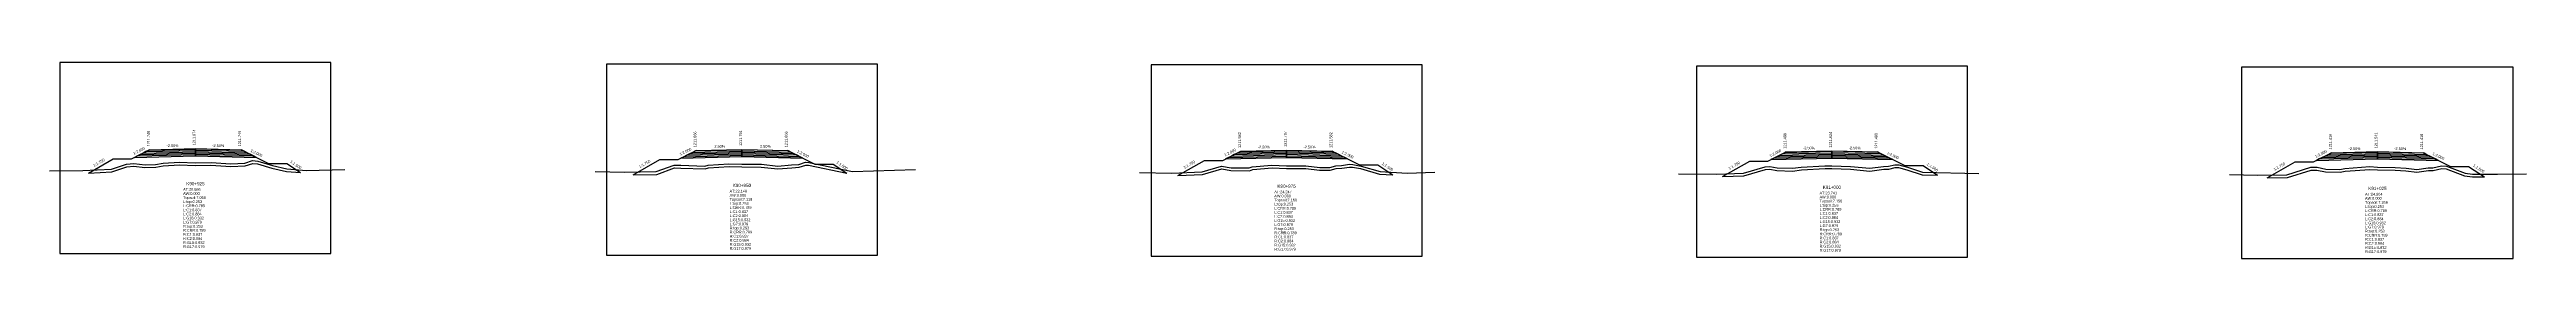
# Model space of a CAD drawing. Extents: x -7 to 78429, y 1189 to 1262.
# Drawn here: x 12905.5 to 13177, y 1199.8 to 1221.3 of the extents above; entities that cross this region are included whole.
import ezdxf
from ezdxf.enums import TextEntityAlignment as Align

# ---------------------------------------------------------------- set-up
doc = ezdxf.new("R2010")
doc.units = 0

msp = doc.modelspace()

# ---------------------------------------------------------------- linework, layer by layer
at = {"layer": 'A4_BORDER', "color": 7}
for points in [[(12906.683, 1200.335), (12936.383, 1200.335), (12936.383, 1221.335), (12906.683, 1221.335), (12906.683, 1200.335)], [(12966.575, 1200.142), (12996.275, 1200.142), (12996.275, 1221.142), (12966.575, 1221.142), (12966.575, 1200.142)], [(13026.266, 1200.063), (13055.966, 1200.063), (13055.966, 1221.063), (13026.266, 1221.063), (13026.266, 1200.063)], [(13086.024, 1199.947), (13115.724, 1199.947), (13115.724, 1220.947), (13086.024, 1220.947), (13086.024, 1199.947)], [(13145.78, 1199.793), (13175.547, 1199.793), (13175.547, 1220.84), (13145.78, 1220.84), (13145.78, 1199.793)]]:
    msp.add_lwpolyline(points, dxfattribs=at)
at = {"layer": 'CLEAR_GROUND', "color": 8}
for points in [[(12909.795, 1209.185), (12912.373, 1209.323), (12914.023, 1209.874), (12914.783, 1209.943), (12915.993, 1209.797), (12917.191, 1209.84), (12918.01, 1209.961), (12919.797, 1210.081), (12921.517, 1210.023), (12923.234, 1210.047), (12925.419, 1209.894), (12926.983, 1209.975), (12927.832, 1210.243), (12928.327, 1210.204), (12929.916, 1209.72), (12931.514, 1209.346), (12933.064, 1209.228)], [(12969.495, 1208.992), (12972.091, 1209.039), (12974.043, 1209.753), (12974.716, 1209.738), (12977.379, 1209.634), (12977.772, 1209.753), (12980.008, 1209.897), (12981.396, 1209.872), (12983.549, 1209.847), (12985.343, 1209.63), (12986.877, 1209.776), (12987.701, 1209.828), (12988.439, 1210.068), (12988.722, 1210.05), (12992.92, 1209.169)], [(13029.195, 1208.913), (13031.915, 1209.03), (13034.011, 1209.639), (13034.995, 1209.452), (13037.051, 1209.446), (13037.399, 1209.566), (13039.518, 1209.745), (13041.113, 1209.673), (13043.213, 1209.692), (13044.739, 1209.507), (13045.888, 1209.486), (13046.565, 1209.672), (13047.17, 1209.703), (13048.027, 1209.845), (13048.355, 1209.835), (13049.207, 1209.667), (13051.311, 1209.073), (13052.775, 1208.976)], [(13088.895, 1208.797), (13091.225, 1208.885), (13093.615, 1209.566), (13094.069, 1209.6), (13094.858, 1209.453), (13096.573, 1209.406), (13097.529, 1209.528), (13100.13, 1209.677), (13100.873, 1209.69), (13102.909, 1209.616), (13105.05, 1209.401), (13106.57, 1209.601), (13107.118, 1209.628), (13107.795, 1209.789), (13108.18, 1209.795), (13109.089, 1209.555), (13110.763, 1208.998), (13112.439, 1208.956)], [(13148.595, 1208.663), (13150.796, 1208.7), (13153.417, 1209.516), (13154.017, 1209.516), (13154.981, 1209.309), (13156.573, 1209.275), (13157.141, 1209.396), (13159.842, 1209.59), (13160.664, 1209.547), (13162.605, 1209.503), (13163.78, 1209.418), (13164.999, 1209.265), (13166.254, 1209.455), (13166.756, 1209.453), (13167.726, 1209.684), (13168.181, 1209.646), (13170.197, 1208.885), (13171.076, 1208.757), (13172.408, 1208.753)]]:
    msp.add_lwpolyline(points, dxfattribs=at)
at = {"layer": 'DESIGN_ROAD_TRIMMED', "color": 1}
for points in [[(12909.795, 1209.185), (12912.533, 1210.749), (12914.533, 1210.749), (12916.533, 1211.749), (12916.533, 1211.749), (12916.427, 1211.696), (12916.427, 1211.696), (12916.112, 1211.538), (12916.112, 1211.538), (12915.796, 1211.381), (12915.796, 1211.381), (12915.48, 1211.223), (12915.48, 1211.223), (12915.164, 1211.065), (12915.164, 1211.065), (12914.849, 1210.907), (12921.533, 1211.074), (12921.533, 1211.224), (12921.533, 1211.224), (12921.533, 1211.374), (12921.533, 1211.374), (12921.533, 1211.524), (12921.533, 1211.524), (12921.533, 1211.674), (12921.533, 1211.674), (12921.533, 1211.824), (12921.533, 1211.824), (12921.533, 1211.874), (12921.533, 1211.874), (12921.533, 1211.874), (12921.533, 1211.874), (12921.533, 1211.874), (12921.533, 1211.824), (12921.533, 1211.824), (12921.533, 1211.674), (12921.533, 1211.674), (12921.533, 1211.524), (12921.533, 1211.524), (12921.533, 1211.374), (12921.533, 1211.374), (12921.533, 1211.224), (12921.533, 1211.224), (12921.533, 1211.074), (12928.217, 1210.907), (12927.901, 1211.065), (12927.901, 1211.065), (12927.585, 1211.223), (12927.585, 1211.223), (12927.27, 1211.381), (12927.27, 1211.381), (12926.954, 1211.538), (12926.954, 1211.538), (12926.638, 1211.696), (12926.638, 1211.696), (12926.533, 1211.749), (12926.533, 1211.749), (12929.533, 1210.249), (12931.533, 1210.249), (12933.064, 1209.228)], [(12969.495, 1208.992), (12972.425, 1210.666), (12974.425, 1210.666), (12976.425, 1211.666), (12976.425, 1211.666), (12976.32, 1211.613), (12976.32, 1211.613), (12976.004, 1211.455), (12976.004, 1211.455), (12975.688, 1211.298), (12975.688, 1211.298), (12975.372, 1211.14), (12975.372, 1211.14), (12975.056, 1210.982), (12975.056, 1210.982), (12974.741, 1210.824), (12981.425, 1210.991), (12981.425, 1211.141), (12981.425, 1211.141), (12981.425, 1211.291), (12981.425, 1211.291), (12981.425, 1211.441), (12981.425, 1211.441), (12981.425, 1211.591), (12981.425, 1211.591), (12981.425, 1211.741), (12981.425, 1211.741), (12981.425, 1211.791), (12981.425, 1211.791), (12981.425, 1211.791), (12981.425, 1211.791), (12981.425, 1211.791), (12981.425, 1211.741), (12981.425, 1211.741), (12981.425, 1211.591), (12981.425, 1211.591), (12981.425, 1211.441), (12981.425, 1211.441), (12981.425, 1211.291), (12981.425, 1211.291), (12981.425, 1211.141), (12981.425, 1211.141), (12981.425, 1210.991), (12988.109, 1210.824), (12987.793, 1210.982), (12987.793, 1210.982), (12987.477, 1211.14), (12987.477, 1211.14), (12987.162, 1211.298), (12987.162, 1211.298), (12986.846, 1211.455), (12986.846, 1211.455), (12986.53, 1211.613), (12986.53, 1211.613), (12986.425, 1211.666), (12986.425, 1211.666), (12989.425, 1210.166), (12991.425, 1210.166), (12992.92, 1209.169)], [(13029.195, 1208.913), (13032.116, 1210.582), (13034.116, 1210.582), (13036.116, 1211.582), (13036.116, 1211.582), (13036.011, 1211.529), (13036.011, 1211.529), (13035.695, 1211.371), (13035.695, 1211.371), (13035.379, 1211.214), (13035.379, 1211.214), (13035.063, 1211.056), (13035.063, 1211.056), (13034.747, 1210.898), (13034.747, 1210.898), (13034.432, 1210.74), (13041.116, 1210.907), (13041.116, 1211.057), (13041.116, 1211.057), (13041.116, 1211.207), (13041.116, 1211.207), (13041.116, 1211.357), (13041.116, 1211.357), (13041.116, 1211.507), (13041.116, 1211.507), (13041.116, 1211.657), (13041.116, 1211.657), (13041.116, 1211.707), (13041.116, 1211.707), (13041.116, 1211.707), (13041.116, 1211.707), (13041.116, 1211.707), (13041.116, 1211.657), (13041.116, 1211.657), (13041.116, 1211.507), (13041.116, 1211.507), (13041.116, 1211.357), (13041.116, 1211.357), (13041.116, 1211.207), (13041.116, 1211.207), (13041.116, 1211.057), (13041.116, 1211.057), (13041.116, 1210.907), (13047.8, 1210.74), (13047.484, 1210.898), (13047.484, 1210.898), (13047.169, 1211.056), (13047.169, 1211.056), (13046.853, 1211.214), (13046.853, 1211.214), (13046.537, 1211.371), (13046.537, 1211.371), (13046.221, 1211.529), (13046.221, 1211.529), (13046.116, 1211.582), (13046.116, 1211.582), (13049.116, 1210.082), (13051.116, 1210.082), (13052.775, 1208.976)], [(13088.895, 1208.797), (13091.874, 1210.499), (13093.874, 1210.499), (13095.874, 1211.499), (13095.874, 1211.499), (13095.769, 1211.446), (13095.769, 1211.446), (13095.453, 1211.288), (13095.453, 1211.288), (13095.138, 1211.131), (13095.138, 1211.131), (13094.822, 1210.973), (13094.822, 1210.973), (13094.506, 1210.815), (13094.506, 1210.815), (13094.19, 1210.657), (13100.874, 1210.824), (13100.874, 1210.974), (13100.874, 1210.974), (13100.874, 1211.124), (13100.874, 1211.124), (13100.874, 1211.274), (13100.874, 1211.274), (13100.874, 1211.424), (13100.874, 1211.424), (13100.874, 1211.574), (13100.874, 1211.574), (13100.874, 1211.624), (13100.874, 1211.624), (13100.874, 1211.624), (13100.874, 1211.624), (13100.874, 1211.624), (13100.874, 1211.574), (13100.874, 1211.574), (13100.874, 1211.424), (13100.874, 1211.424), (13100.874, 1211.274), (13100.874, 1211.274), (13100.874, 1211.124), (13100.874, 1211.124), (13100.874, 1210.974), (13100.874, 1210.974), (13100.874, 1210.824), (13107.559, 1210.657), (13107.243, 1210.815), (13107.243, 1210.815), (13106.927, 1210.973), (13106.927, 1210.973), (13106.611, 1211.131), (13106.611, 1211.131), (13106.295, 1211.288), (13106.295, 1211.288), (13105.98, 1211.446), (13105.98, 1211.446), (13105.874, 1211.499), (13105.874, 1211.499), (13108.874, 1209.999), (13110.874, 1209.999), (13112.439, 1208.956)], [(13148.595, 1208.663), (13151.663, 1210.416), (13153.663, 1210.416), (13155.663, 1211.416), (13155.663, 1211.416), (13155.558, 1211.363), (13155.558, 1211.363), (13155.242, 1211.205), (13155.242, 1211.205), (13154.926, 1211.048), (13154.926, 1211.048), (13154.611, 1210.89), (13154.611, 1210.89), (13154.295, 1210.732), (13154.295, 1210.732), (13153.979, 1210.574), (13160.663, 1210.741), (13160.663, 1210.891), (13160.663, 1210.891), (13160.663, 1211.041), (13160.663, 1211.041), (13160.663, 1211.191), (13160.663, 1211.191), (13160.663, 1211.341), (13160.663, 1211.341), (13160.663, 1211.491), (13160.663, 1211.491), (13160.663, 1211.541), (13160.663, 1211.541), (13160.663, 1211.541), (13160.663, 1211.541), (13160.663, 1211.541), (13160.663, 1211.491), (13160.663, 1211.491), (13160.663, 1211.341), (13160.663, 1211.341), (13160.663, 1211.191), (13160.663, 1211.191), (13160.663, 1211.041), (13160.663, 1211.041), (13160.663, 1210.891), (13160.663, 1210.891), (13160.663, 1210.741), (13167.348, 1210.574), (13167.032, 1210.732), (13167.032, 1210.732), (13166.716, 1210.89), (13166.716, 1210.89), (13166.4, 1211.048), (13166.4, 1211.048), (13166.084, 1211.205), (13166.084, 1211.205), (13165.769, 1211.363), (13165.769, 1211.363), (13165.663, 1211.416), (13165.663, 1211.416), (13168.663, 1209.916), (13170.663, 1209.916), (13172.408, 1208.753)]]:
    msp.add_lwpolyline(points, dxfattribs=at)
at = {"layer": 'FINISHED_ROAD', "color": 2}
for points in [[(12912.533, 1210.749), (12914.533, 1210.749), (12916.533, 1211.749), (12916.533, 1211.749), (12921.533, 1211.874), (12926.533, 1211.749), (12926.533, 1211.749), (12929.533, 1210.249), (12931.533, 1210.249)], [(12972.425, 1210.666), (12974.425, 1210.666), (12976.425, 1211.666), (12976.425, 1211.666), (12981.425, 1211.791), (12986.425, 1211.666), (12986.425, 1211.666), (12989.425, 1210.166), (12991.425, 1210.166)], [(13032.116, 1210.582), (13034.116, 1210.582), (13036.116, 1211.582), (13036.116, 1211.582), (13041.116, 1211.707), (13046.116, 1211.582), (13046.116, 1211.582), (13049.116, 1210.082), (13051.116, 1210.082)], [(13091.874, 1210.499), (13093.874, 1210.499), (13095.874, 1211.499), (13095.874, 1211.499), (13100.874, 1211.624), (13105.874, 1211.499), (13105.874, 1211.499), (13108.874, 1209.999), (13110.874, 1209.999)], [(13151.663, 1210.416), (13153.663, 1210.416), (13155.663, 1211.416), (13155.663, 1211.416), (13160.663, 1211.541), (13165.663, 1211.416), (13165.663, 1211.416), (13168.663, 1209.916), (13170.663, 1209.916)]]:
    msp.add_lwpolyline(points, dxfattribs=at)
at = {"layer": 'LAYER_0', "color": 4}
for points in [[(12916.533, 1211.749), (12916.427, 1211.696), (12921.533, 1211.824), (12921.533, 1211.874)], [(12976.425, 1211.666), (12976.32, 1211.613), (12981.425, 1211.741), (12981.425, 1211.791)], [(13036.116, 1211.582), (13036.011, 1211.529), (13041.116, 1211.657), (13041.116, 1211.707)], [(13095.874, 1211.499), (13095.769, 1211.446), (13100.874, 1211.574), (13100.874, 1211.624)], [(13155.663, 1211.416), (13155.558, 1211.363), (13160.663, 1211.491), (13160.663, 1211.541)]]:
    msp.add_lwpolyline(points, dxfattribs=at)
at = {"layer": 'LAYER_1', "color": 4}
for points in [[(12916.427, 1211.696), (12916.112, 1211.538), (12921.533, 1211.674), (12921.533, 1211.824)], [(12976.32, 1211.613), (12976.004, 1211.455), (12981.425, 1211.591), (12981.425, 1211.741)], [(13036.011, 1211.529), (13035.695, 1211.371), (13041.116, 1211.507), (13041.116, 1211.657)], [(13095.769, 1211.446), (13095.453, 1211.288), (13100.874, 1211.424), (13100.874, 1211.574)], [(13155.558, 1211.363), (13155.242, 1211.205), (13160.663, 1211.341), (13160.663, 1211.491)]]:
    msp.add_lwpolyline(points, dxfattribs=at)
at = {"layer": 'LAYER_10', "color": 6}
for points in [[(12927.585, 1211.223), (12927.901, 1211.065), (12921.533, 1211.224), (12921.533, 1211.374)], [(12987.477, 1211.14), (12987.793, 1210.982), (12981.425, 1211.141), (12981.425, 1211.291)], [(13047.169, 1211.056), (13047.484, 1210.898), (13041.116, 1211.057), (13041.116, 1211.207)], [(13106.927, 1210.973), (13107.243, 1210.815), (13100.874, 1210.974), (13100.874, 1211.124)], [(13166.716, 1210.89), (13167.032, 1210.732), (13160.663, 1210.891), (13160.663, 1211.041)]]:
    msp.add_lwpolyline(points, dxfattribs=at)
at = {"layer": 'LAYER_11', "color": 6}
for points in [[(12927.901, 1211.065), (12928.217, 1210.907), (12921.533, 1211.074), (12921.533, 1211.224)], [(12987.793, 1210.982), (12988.109, 1210.824), (12981.425, 1210.991), (12981.425, 1211.141)], [(13047.484, 1210.898), (13047.8, 1210.74), (13041.116, 1210.907), (13041.116, 1211.057)], [(13107.243, 1210.815), (13107.559, 1210.657), (13100.874, 1210.824), (13100.874, 1210.974)], [(13167.032, 1210.732), (13167.348, 1210.574), (13160.663, 1210.741), (13160.663, 1210.891)]]:
    msp.add_lwpolyline(points, dxfattribs=at)
at = {"layer": 'LAYER_2', "color": 4}
for points in [[(12916.112, 1211.538), (12915.796, 1211.381), (12921.533, 1211.524), (12921.533, 1211.674)], [(12976.004, 1211.455), (12975.688, 1211.298), (12981.425, 1211.441), (12981.425, 1211.591)], [(13035.695, 1211.371), (13035.379, 1211.214), (13041.116, 1211.357), (13041.116, 1211.507)], [(13095.453, 1211.288), (13095.138, 1211.131), (13100.874, 1211.274), (13100.874, 1211.424)], [(13155.242, 1211.205), (13154.926, 1211.048), (13160.663, 1211.191), (13160.663, 1211.341)]]:
    msp.add_lwpolyline(points, dxfattribs=at)
at = {"layer": 'LAYER_3', "color": 4}
for points in [[(12915.796, 1211.381), (12915.48, 1211.223), (12921.533, 1211.374), (12921.533, 1211.524)], [(12975.688, 1211.298), (12975.372, 1211.14), (12981.425, 1211.291), (12981.425, 1211.441)], [(13035.379, 1211.214), (13035.063, 1211.056), (13041.116, 1211.207), (13041.116, 1211.357)], [(13095.138, 1211.131), (13094.822, 1210.973), (13100.874, 1211.124), (13100.874, 1211.274)], [(13154.926, 1211.048), (13154.611, 1210.89), (13160.663, 1211.041), (13160.663, 1211.191)]]:
    msp.add_lwpolyline(points, dxfattribs=at)
at = {"layer": 'LAYER_4', "color": 4}
for points in [[(12915.48, 1211.223), (12915.164, 1211.065), (12921.533, 1211.224), (12921.533, 1211.374)], [(12975.372, 1211.14), (12975.056, 1210.982), (12981.425, 1211.141), (12981.425, 1211.291)], [(13035.063, 1211.056), (13034.747, 1210.898), (13041.116, 1211.057), (13041.116, 1211.207)], [(13094.822, 1210.973), (13094.506, 1210.815), (13100.874, 1210.974), (13100.874, 1211.124)], [(13154.611, 1210.89), (13154.295, 1210.732), (13160.663, 1210.891), (13160.663, 1211.041)]]:
    msp.add_lwpolyline(points, dxfattribs=at)
at = {"layer": 'LAYER_5', "color": 4}
for points in [[(12915.164, 1211.065), (12914.849, 1210.907), (12921.533, 1211.074), (12921.533, 1211.224)], [(12975.056, 1210.982), (12974.741, 1210.824), (12981.425, 1210.991), (12981.425, 1211.141)], [(13034.747, 1210.898), (13034.432, 1210.74), (13041.116, 1210.907), (13041.116, 1211.057)], [(13094.506, 1210.815), (13094.19, 1210.657), (13100.874, 1210.824), (13100.874, 1210.974)], [(13154.295, 1210.732), (13153.979, 1210.574), (13160.663, 1210.741), (13160.663, 1210.891)]]:
    msp.add_lwpolyline(points, dxfattribs=at)
at = {"layer": 'LAYER_6', "color": 6}
for points in [[(12926.533, 1211.749), (12926.638, 1211.696), (12921.533, 1211.824), (12921.533, 1211.874)], [(12986.425, 1211.666), (12986.53, 1211.613), (12981.425, 1211.741), (12981.425, 1211.791)], [(13046.116, 1211.582), (13046.221, 1211.529), (13041.116, 1211.657), (13041.116, 1211.707)], [(13105.874, 1211.499), (13105.98, 1211.446), (13100.874, 1211.574), (13100.874, 1211.624)], [(13165.663, 1211.416), (13165.769, 1211.363), (13160.663, 1211.491), (13160.663, 1211.541)]]:
    msp.add_lwpolyline(points, dxfattribs=at)
at = {"layer": 'LAYER_7', "color": 6}
for points in [[(12926.638, 1211.696), (12926.954, 1211.538), (12921.533, 1211.674), (12921.533, 1211.824)], [(12986.53, 1211.613), (12986.846, 1211.455), (12981.425, 1211.591), (12981.425, 1211.741)], [(13046.221, 1211.529), (13046.537, 1211.371), (13041.116, 1211.507), (13041.116, 1211.657)], [(13105.98, 1211.446), (13106.295, 1211.288), (13100.874, 1211.424), (13100.874, 1211.574)], [(13165.769, 1211.363), (13166.084, 1211.205), (13160.663, 1211.341), (13160.663, 1211.491)]]:
    msp.add_lwpolyline(points, dxfattribs=at)
at = {"layer": 'LAYER_8', "color": 6}
for points in [[(12926.954, 1211.538), (12927.27, 1211.381), (12921.533, 1211.524), (12921.533, 1211.674)], [(12986.846, 1211.455), (12987.162, 1211.298), (12981.425, 1211.441), (12981.425, 1211.591)], [(13046.537, 1211.371), (13046.853, 1211.214), (13041.116, 1211.357), (13041.116, 1211.507)], [(13106.295, 1211.288), (13106.611, 1211.131), (13100.874, 1211.274), (13100.874, 1211.424)], [(13166.084, 1211.205), (13166.4, 1211.048), (13160.663, 1211.191), (13160.663, 1211.341)]]:
    msp.add_lwpolyline(points, dxfattribs=at)
at = {"layer": 'LAYER_9', "color": 6}
for points in [[(12927.27, 1211.381), (12927.585, 1211.223), (12921.533, 1211.374), (12921.533, 1211.524)], [(12987.162, 1211.298), (12987.477, 1211.14), (12981.425, 1211.291), (12981.425, 1211.441)], [(13046.853, 1211.214), (13047.169, 1211.056), (13041.116, 1211.207), (13041.116, 1211.357)], [(13106.611, 1211.131), (13106.927, 1210.973), (13100.874, 1211.124), (13100.874, 1211.274)], [(13166.4, 1211.048), (13166.716, 1210.89), (13160.663, 1211.041), (13160.663, 1211.191)]]:
    msp.add_lwpolyline(points, dxfattribs=at)
at = {"layer": 'NATURAL_GROUND', "color": 3}
for points in [[(12905.542, 1209.428), (12909.175, 1209.452), (12912.317, 1209.62), (12913.961, 1210.17), (12914.788, 1210.245), (12916.006, 1210.098), (12917.164, 1210.139), (12917.978, 1210.26), (12919.792, 1210.381), (12921.52, 1210.323), (12923.243, 1210.347), (12925.422, 1210.195), (12926.93, 1210.273), (12927.798, 1210.547), (12928.383, 1210.501), (12929.994, 1210.01), (12931.56, 1209.643), (12933.703, 1209.481), (12937.912, 1209.592)], [(12965.33, 1209.368), (12968.553, 1209.275), (12972.035, 1209.338), (12973.993, 1210.054), (12974.725, 1210.038), (12977.341, 1209.936), (12977.718, 1210.05), (12980.001, 1210.197), (12981.401, 1210.172), (12983.569, 1210.147), (12985.347, 1209.932), (12986.854, 1210.075), (12987.644, 1210.125), (12988.401, 1210.371), (12988.763, 1210.348), (12993.533, 1209.347), (13000.445, 1209.574)], [(13024.999, 1209.245), (13028.535, 1209.185), (13031.866, 1209.328), (13033.996, 1209.947), (13035.024, 1209.752), (13037.001, 1209.746), (13037.337, 1209.862), (13039.512, 1210.046), (13041.119, 1209.973), (13043.23, 1209.992), (13044.76, 1209.807), (13045.85, 1209.787), (13046.517, 1209.97), (13047.138, 1210.002), (13048.007, 1210.146), (13048.389, 1210.134), (13049.277, 1209.959), (13051.362, 1209.37), (13054.314, 1209.175), (13057.355, 1209.292)], [(13084.076, 1209.101), (13088.262, 1209.073), (13091.177, 1209.183), (13093.562, 1209.863), (13094.085, 1209.902), (13094.889, 1209.752), (13096.558, 1209.707), (13097.501, 1209.827), (13100.118, 1209.977), (13100.876, 1209.99), (13102.929, 1209.915), (13105.045, 1209.703), (13106.543, 1209.9), (13107.075, 1209.926), (13107.757, 1210.088), (13108.216, 1210.096), (13109.174, 1209.843), (13110.815, 1209.297), (13116.966, 1209.142)], [(13144.46, 1209.008), (13147.53, 1208.945), (13150.748, 1208.999), (13153.371, 1209.816), (13154.049, 1209.816), (13155.016, 1209.608), (13156.544, 1209.576), (13157.099, 1209.694), (13159.839, 1209.891), (13160.675, 1209.847), (13162.619, 1209.803), (13163.809, 1209.717), (13164.995, 1209.568), (13166.232, 1209.755), (13166.721, 1209.753), (13167.703, 1209.987), (13168.248, 1209.941), (13170.272, 1209.177), (13171.098, 1209.057), (13173.814, 1209.048), (13176.997, 1209.113)]]:
    msp.add_lwpolyline(points, dxfattribs=at)
at = {"layer": 'STRUCTURE_LEFT', "color": 4}
for points in [[(12916.533, 1211.749), (12916.427, 1211.696), (12916.427, 1211.696), (12916.112, 1211.538), (12916.112, 1211.538), (12915.796, 1211.381), (12915.796, 1211.381), (12915.48, 1211.223), (12915.48, 1211.223), (12915.164, 1211.065), (12915.164, 1211.065), (12914.849, 1210.907), (12921.533, 1211.074), (12921.533, 1211.224), (12921.533, 1211.224), (12921.533, 1211.374), (12921.533, 1211.374), (12921.533, 1211.524), (12921.533, 1211.524), (12921.533, 1211.674), (12921.533, 1211.674), (12921.533, 1211.824), (12921.533, 1211.824), (12921.533, 1211.874), (12921.533, 1211.874)], [(12976.425, 1211.666), (12976.32, 1211.613), (12976.32, 1211.613), (12976.004, 1211.455), (12976.004, 1211.455), (12975.688, 1211.298), (12975.688, 1211.298), (12975.372, 1211.14), (12975.372, 1211.14), (12975.056, 1210.982), (12975.056, 1210.982), (12974.741, 1210.824), (12981.425, 1210.991), (12981.425, 1211.141), (12981.425, 1211.141), (12981.425, 1211.291), (12981.425, 1211.291), (12981.425, 1211.441), (12981.425, 1211.441), (12981.425, 1211.591), (12981.425, 1211.591), (12981.425, 1211.741), (12981.425, 1211.741), (12981.425, 1211.791), (12981.425, 1211.791)], [(13036.116, 1211.582), (13036.011, 1211.529), (13036.011, 1211.529), (13035.695, 1211.371), (13035.695, 1211.371), (13035.379, 1211.214), (13035.379, 1211.214), (13035.063, 1211.056), (13035.063, 1211.056), (13034.747, 1210.898), (13034.747, 1210.898), (13034.432, 1210.74), (13041.116, 1210.907), (13041.116, 1211.057), (13041.116, 1211.057), (13041.116, 1211.207), (13041.116, 1211.207), (13041.116, 1211.357), (13041.116, 1211.357), (13041.116, 1211.507), (13041.116, 1211.507), (13041.116, 1211.657), (13041.116, 1211.657), (13041.116, 1211.707), (13041.116, 1211.707)], [(13095.874, 1211.499), (13095.769, 1211.446), (13095.769, 1211.446), (13095.453, 1211.288), (13095.453, 1211.288), (13095.138, 1211.131), (13095.138, 1211.131), (13094.822, 1210.973), (13094.822, 1210.973), (13094.506, 1210.815), (13094.506, 1210.815), (13094.19, 1210.657), (13100.874, 1210.824), (13100.874, 1210.974), (13100.874, 1210.974), (13100.874, 1211.124), (13100.874, 1211.124), (13100.874, 1211.274), (13100.874, 1211.274), (13100.874, 1211.424), (13100.874, 1211.424), (13100.874, 1211.574), (13100.874, 1211.574), (13100.874, 1211.624), (13100.874, 1211.624)], [(13155.663, 1211.416), (13155.558, 1211.363), (13155.558, 1211.363), (13155.242, 1211.205), (13155.242, 1211.205), (13154.926, 1211.048), (13154.926, 1211.048), (13154.611, 1210.89), (13154.611, 1210.89), (13154.295, 1210.732), (13154.295, 1210.732), (13153.979, 1210.574), (13160.663, 1210.741), (13160.663, 1210.891), (13160.663, 1210.891), (13160.663, 1211.041), (13160.663, 1211.041), (13160.663, 1211.191), (13160.663, 1211.191), (13160.663, 1211.341), (13160.663, 1211.341), (13160.663, 1211.491), (13160.663, 1211.491), (13160.663, 1211.541), (13160.663, 1211.541)]]:
    msp.add_lwpolyline(points, dxfattribs=at)
at = {"layer": 'STRUCTURE_RIGHT', "color": 6}
for points in [[(12921.533, 1211.874), (12921.533, 1211.874), (12921.533, 1211.824), (12921.533, 1211.824), (12921.533, 1211.674), (12921.533, 1211.674), (12921.533, 1211.524), (12921.533, 1211.524), (12921.533, 1211.374), (12921.533, 1211.374), (12921.533, 1211.224), (12921.533, 1211.224), (12921.533, 1211.074), (12928.217, 1210.907), (12927.901, 1211.065), (12927.901, 1211.065), (12927.585, 1211.223), (12927.585, 1211.223), (12927.27, 1211.381), (12927.27, 1211.381), (12926.954, 1211.538), (12926.954, 1211.538), (12926.638, 1211.696), (12926.638, 1211.696), (12926.533, 1211.749)], [(12981.425, 1211.791), (12981.425, 1211.791), (12981.425, 1211.741), (12981.425, 1211.741), (12981.425, 1211.591), (12981.425, 1211.591), (12981.425, 1211.441), (12981.425, 1211.441), (12981.425, 1211.291), (12981.425, 1211.291), (12981.425, 1211.141), (12981.425, 1211.141), (12981.425, 1210.991), (12988.109, 1210.824), (12987.793, 1210.982), (12987.793, 1210.982), (12987.477, 1211.14), (12987.477, 1211.14), (12987.162, 1211.298), (12987.162, 1211.298), (12986.846, 1211.455), (12986.846, 1211.455), (12986.53, 1211.613), (12986.53, 1211.613), (12986.425, 1211.666)], [(13041.116, 1211.707), (13041.116, 1211.707), (13041.116, 1211.657), (13041.116, 1211.657), (13041.116, 1211.507), (13041.116, 1211.507), (13041.116, 1211.357), (13041.116, 1211.357), (13041.116, 1211.207), (13041.116, 1211.207), (13041.116, 1211.057), (13041.116, 1211.057), (13041.116, 1210.907), (13047.8, 1210.74), (13047.484, 1210.898), (13047.484, 1210.898), (13047.169, 1211.056), (13047.169, 1211.056), (13046.853, 1211.214), (13046.853, 1211.214), (13046.537, 1211.371), (13046.537, 1211.371), (13046.221, 1211.529), (13046.221, 1211.529), (13046.116, 1211.582)], [(13100.874, 1211.624), (13100.874, 1211.624), (13100.874, 1211.574), (13100.874, 1211.574), (13100.874, 1211.424), (13100.874, 1211.424), (13100.874, 1211.274), (13100.874, 1211.274), (13100.874, 1211.124), (13100.874, 1211.124), (13100.874, 1210.974), (13100.874, 1210.974), (13100.874, 1210.824), (13107.559, 1210.657), (13107.243, 1210.815), (13107.243, 1210.815), (13106.927, 1210.973), (13106.927, 1210.973), (13106.611, 1211.131), (13106.611, 1211.131), (13106.295, 1211.288), (13106.295, 1211.288), (13105.98, 1211.446), (13105.98, 1211.446), (13105.874, 1211.499)], [(13160.663, 1211.541), (13160.663, 1211.541), (13160.663, 1211.491), (13160.663, 1211.491), (13160.663, 1211.341), (13160.663, 1211.341), (13160.663, 1211.191), (13160.663, 1211.191), (13160.663, 1211.041), (13160.663, 1211.041), (13160.663, 1210.891), (13160.663, 1210.891), (13160.663, 1210.741), (13167.348, 1210.574), (13167.032, 1210.732), (13167.032, 1210.732), (13166.716, 1210.89), (13166.716, 1210.89), (13166.4, 1211.048), (13166.4, 1211.048), (13166.084, 1211.205), (13166.084, 1211.205), (13165.769, 1211.363), (13165.769, 1211.363), (13165.663, 1211.416)]]:
    msp.add_lwpolyline(points, dxfattribs=at)

# ---------------------------------------------------------------- texts
at = {"layer": 'INFO_TEXT'}
for s, p in [('AT:20.566', (12920.183, 1207.235)), ('AW:0.000', (12920.183, 1206.785)), ('Topsoil:7.068', (12920.183, 1206.335)), ('L:top:0.253', (12920.183, 1205.885)), ('L:CRR:0.789', (12920.183, 1205.435)), ('L:C1:0.837', (12920.183, 1204.985)), ('AT:22.148', (12980.075, 1207.042)), ('AW:0.000', (12980.075, 1206.592)), ('Topsoil:7.118', (12980.075, 1206.142)), ('L:top:0.253', (12980.075, 1205.692)), ('L:CRR:0.789', (12980.075, 1205.242)), ('AT:24.247', (13039.766, 1206.963)), ('AW:0.000', (13039.766, 1206.513)), ('Topsoil:7.160', (13039.766, 1206.063)), ('L:top:0.253', (13039.766, 1205.613)), ('L:CRR:0.789', (13039.766, 1205.163)), ('AT:23.741', (13099.524, 1206.847)), ('AW:0.000', (13099.524, 1206.397)), ('Topsoil:7.150', (13099.524, 1205.947)), ('L:top:0.253', (13099.524, 1205.497)), ('L:CRR:0.789', (13099.524, 1205.047)), ('AT:24.864', (13159.31, 1206.708)), ('AW:0.000', (13159.31, 1206.257)), ('Topsoil:7.256', (13159.31, 1205.806)), ('L:top:0.253', (13159.31, 1205.355)), ('L:C2:0.884', (12920.183, 1204.535)), ('L:G15:0.932', (12920.183, 1204.085)), ('L:G7:0.979', (12920.183, 1203.635)), ('R:top:0.253', (12920.183, 1203.185)), ('R:CRR:0.789', (12920.183, 1202.735)), ('R:C1:0.837', (12920.183, 1202.285)), ('L:C1:0.837', (12980.075, 1204.792)), ('L:C2:0.884', (12980.075, 1204.342)), ('L:G15:0.932', (12980.075, 1203.892)), ('L:G7:0.979', (12980.075, 1203.442)), ('R:top:0.253', (12980.075, 1202.992)), ('R:CRR:0.789', (12980.075, 1202.542)), ('L:C1:0.837', (13039.766, 1204.713)), ('L:C2:0.884', (13039.766, 1204.263)), ('L:G15:0.932', (13039.766, 1203.813)), ('L:G7:0.979', (13039.766, 1203.363)), ('R:top:0.253', (13039.766, 1202.913)), ('R:CRR:0.789', (13039.766, 1202.463)), ('L:C1:0.837', (13099.524, 1204.597)), ('L:C2:0.884', (13099.524, 1204.147)), ('L:G15:0.932', (13099.524, 1203.697)), ('L:G7:0.979', (13099.524, 1203.247)), ('R:top:0.253', (13099.524, 1202.797)), ('R:CRR:0.789', (13099.524, 1202.347)), ('L:CRR:0.789', (13159.31, 1204.904)), ('L:C1:0.837', (13159.31, 1204.453)), ('L:C2:0.884', (13159.31, 1204.002)), ('L:G15:0.932', (13159.31, 1203.551)), ('L:G7:0.979', (13159.31, 1203.1)), ('R:top:0.253', (13159.31, 1202.649)), ('R:C2:0.884', (12920.183, 1201.835)), ('R:G15:0.932', (12920.183, 1201.385)), ('R:G17:0.979', (12920.183, 1200.935)), ('R:C1:0.837', (12980.075, 1202.092)), ('R:C2:0.884', (12980.075, 1201.642)), ('R:G15:0.932', (12980.075, 1201.192)), ('R:G17:0.979', (12980.075, 1200.742)), ('R:C1:0.837', (13039.766, 1202.013)), ('R:C2:0.884', (13039.766, 1201.563)), ('R:G15:0.932', (13039.766, 1201.113)), ('R:G17:0.979', (13039.766, 1200.663)), ('R:C1:0.837', (13099.524, 1201.897)), ('R:C2:0.884', (13099.524, 1201.447)), ('R:G15:0.932', (13099.524, 1200.997)), ('R:G17:0.979', (13099.524, 1200.547)), ('R:CRR:0.789', (13159.31, 1202.198)), ('R:C1:0.837', (13159.31, 1201.747)), ('R:C2:0.884', (13159.31, 1201.296)), ('R:G15:0.932', (13159.31, 1200.845)), ('R:G17:0.979', (13159.31, 1200.394))]:
    msp.add_text(s, height=0.3, dxfattribs=at).set_placement(p)
at = {"layer": 'LEFT_TEXT_H'}
for s, height, p in [('1211.749', 0.3, (12916.533, 1212.109)), ('1211.666', 0.3, (12976.425, 1212.026)), ('1211.582', 0.3, (13036.116, 1211.942)), ('1211.499', 0.3, (13095.874, 1211.859)), ('1211.416', 0.301, (13155.663, 1211.777))]:
    msp.add_text(s, height=height, rotation=90, dxfattribs=at).set_placement(p)
at = {"layer": 'POINT_TEXT_H'}
for s, height, p in [('1211.874', 0.3, (12921.533, 1212.234)), ('1211.791', 0.3, (12981.425, 1212.151)), ('1211.707', 0.3, (13041.116, 1212.067)), ('1211.624', 0.3, (13100.874, 1211.984)), ('1211.541', 0.301, (13160.663, 1211.902))]:
    msp.add_text(s, height=height, rotation=90, dxfattribs=at).set_placement(p)
at = {"layer": 'RIGHT_TEXT_H'}
for s, height, p in [('1211.749', 0.3, (12926.533, 1212.109)), ('1211.666', 0.3, (12986.425, 1212.026)), ('1211.582', 0.3, (13046.116, 1211.942)), ('1211.499', 0.3, (13105.874, 1211.859)), ('1211.416', 0.301, (13165.663, 1211.777))]:
    msp.add_text(s, height=height, rotation=90, dxfattribs=at).set_placement(p)
at = {"layer": 'SLOPE_left'}
for s, height, rotation, p in [('1:1.750', 0.3, 29.745, (12911.075, 1210.123)), ('1:2.000', 0.3, 26.565, (12915.452, 1211.41)), ('1:2.000', 0.3, 26.565, (12975.344, 1211.327)), ('1:2.000', 0.3, 26.565, (13035.035, 1211.243)), ('1:2.000', 0.3, 26.565, (13094.794, 1211.16)), ('1:2.000', 0.301, 26.565, (13154.583, 1211.077)), ('1:1.750', 0.3, 29.745, (12970.871, 1209.985)), ('1:1.750', 0.3, 29.745, (13030.566, 1209.904)), ('1:1.750', 0.3, 29.745, (13090.296, 1209.804)), ('1:1.750', 0.301, 29.745, (13150.04, 1209.696))]:
    msp.add_text(s, height=height, rotation=rotation, dxfattribs=at).set_placement(p, align=Align.BOTTOM_CENTER)
at = {"layer": 'SLOPE_right'}
for s, height, rotation, p in [('1:2.000', 0.3, -26.565, (12928.113, 1211.16)), ('1:2.000', 0.3, -26.565, (12988.005, 1211.077)), ('1:2.000', 0.3, -26.565, (13047.696, 1210.993)), ('1:2.000', 0.3, -26.565, (13107.455, 1210.91)), ('1:2.000', 0.301, -26.565, (13167.244, 1210.827)), ('1:1.500', 0.3, -33.69, (12932.398, 1209.889)), ('1:1.500', 0.3, -33.69, (12992.272, 1209.817)), ('1:1.500', 0.3, -33.69, (13052.045, 1209.679)), ('1:1.500', 0.3, -33.69, (13111.756, 1209.627)), ('1:1.500', 0.301, -33.69, (13171.636, 1209.484))]:
    msp.add_text(s, height=height, rotation=rotation, dxfattribs=at).set_placement(p, align=Align.BOTTOM_CENTER)
at = {"layer": 'SLOPE_TEXT'}
for height, p in [(0.3, (12919.033, 1212.052)), (0.3, (12924.033, 1212.052)), (0.3, (12978.925, 1211.968)), (0.3, (12983.925, 1211.968)), (0.3, (13038.616, 1211.885)), (0.3, (13043.616, 1211.885)), (0.3, (13098.374, 1211.802)), (0.3, (13103.374, 1211.802)), (0.301, (13158.163, 1211.719)), (0.301, (13163.163, 1211.719))]:
    msp.add_text('-2.50%', height=height, dxfattribs=at).set_placement(p, align=Align.CENTER)
at = {"layer": 'STATION_TITLE'}
for s, height, p in [('K90+925', 0.36, (12921.533, 1207.835)), ('K90+950', 0.36, (12981.425, 1207.642)), ('K90+975', 0.36, (13041.116, 1207.563)), ('K91+000', 0.36, (13100.874, 1207.447)), ('K91+025', 0.361, (13160.663, 1207.31))]:
    msp.add_text(s, height=height, dxfattribs=at).set_placement(p, align=Align.CENTER)

doc.saveas('drawing.dxf')
